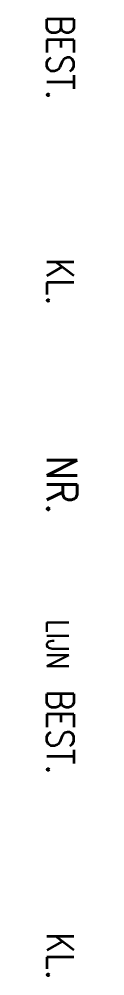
# Model space of a CAD drawing. Extents: x 15 to 19, y 9 to 123.
import ezdxf
from ezdxf.enums import TextEntityAlignment as Align

# ---------------------------------------------------------------- set-up
doc = ezdxf.new("R2010")
doc.units = 0
doc.header["$LTSCALE"] = 6
doc.layers.add('1', color=8, linetype='CONTINUOUS')
doc.layers.add('3', color=30, linetype='CONTINUOUS')
doc.styles.get("Standard").update_dxf_attribs({"font": 'simplex', "width": 0.85})

msp = doc.modelspace()

# ---------------------------------------------------------------- texts
at = {"layer": '1', "color": 0, "width": 0.85}
for p in [(15.4, 123.2), (15.4, 43.2)]:
    msp.add_attdef('BEST.', p, '', height=3.2, rotation=270, dxfattribs=at)
for tag, height, p in [('KL.', 3.2, (15.4, 88.8)), ('LIJN', 2.6, (15.4, 45.6)), ('KL.', 3.2, (15.4, 8.8))]:
    msp.add_attdef(tag, text='', height=height, rotation=270, dxfattribs=at).set_placement(p, align=Align.RIGHT)
at = {"layer": '3', "color": 0, "width": 0.85}
msp.add_attdef('NR.', text='', height=3.6, rotation=270, dxfattribs=at).set_placement((15.4, 64), align=Align.RIGHT)

doc.saveas('drawing.dxf')
